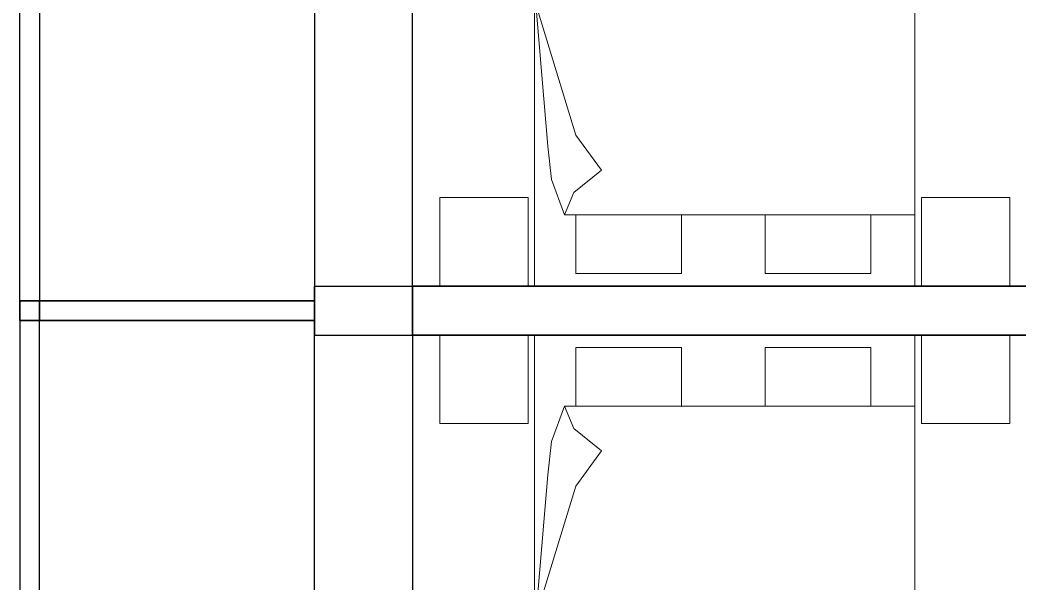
# Model space of a CAD drawing. Header units: millimetres. Extents: x 0 to 145404, y 0 to 194550.
# Drawn here: x 114075 to 118148, y 104736 to 107030 of the extents above; entities that cross this region are included whole.
import ezdxf

# ---------------------------------------------------------------- set-up
doc = ezdxf.new("R2010")
doc.units = ezdxf.units.MM
doc.layers.add('АР - мебель', color=7, linetype='Continuous', lineweight=9, true_color=0x787878)
for name, color, linetype, lineweight in [('АР - Монолит', 56, 'Continuous', 30), ('АР - Наружная стена', 144, 'Continuous', 30), ('АР - Перегородки 80', 32, 'Continuous', 30)]:
    doc.layers.add(name, color=color, linetype=linetype, lineweight=lineweight)

# ---------------------------------------------------------------- blocks, each defined once
blk = doc.blocks.new('КРТ37_1550х2200')
for points in [[(-1161.7, -360), (-1161.7, 0), (-801.7, 0)], [(-1161.7, -360), (-801.7, -360), (-801.7, 0)], [(775, 0), (-775, 0)], [(-775, -2200), (-775, 0)], [(775, -2200), (775, 0)], [(1161.7, -360), (1161.7, 0), (801.7, 0)], [(1161.7, -360), (801.7, -360), (801.7, 0)], [(-607.3, -290), (-607.3, -50.8), (-176.2, -50.8), (-176.2, -290)], [(595.7, -290), (595.7, -50.8), (164.6, -50.8), (164.6, -290)], [(-653.1, -290), (775, -290)], [(775, -2200), (-775, -2200)]]:
    blk.add_lwpolyline(points)
blk.add_lwpolyline([(-770.3, -1148.4), (-721, -569.7), (-705.9, -433.6), (-653.1, -290), (-615.3, -380.7), (-502, -471.4), (-607.7, -615)], close=True)
blk = doc.blocks.new('Квартира 1С 3800 тип 4')
at = {"layer": 'АР - Монолит'}
blk.add_lwpolyline([(0, 3800), (0, 4000), (-6750, 4000), (-6750, 3800)], close=True, dxfattribs=at)
at = {"layer": 'АР - Наружная стена'}
blk.add_lwpolyline([(-7150, 0), (-7150, 4000), (-6750, 4000), (-6750, 0)], close=True, dxfattribs=at)
at = {"layer": 'АР - Перегородки 80'}
for points in [[(-8350, 3860), (-8350, 3940), (-7150, 3940), (-7150, 3860)], [(-8270, 60), (-8270, 3940), (-8350, 3940), (-8350, 60)]]:
    blk.add_lwpolyline(points, close=True, dxfattribs=at)
at = {"layer": 'АР - мебель'}
blk.add_blockref('КРТ37_1550х2200', (-5477.2, 3800), dxfattribs=at)
blk = doc.blocks.new('Квартира 1С 3800 тип 4-1')
at = {"layer": 'АР - Монолит'}
blk.add_lwpolyline([(0, 200), (0, 0), (-6750, 0), (-6750, 200)], close=True, dxfattribs=at)
at = {"layer": 'АР - Наружная стена'}
blk.add_lwpolyline([(-7150, 4000), (-7150, 0), (-6750, 0), (-6750, 4000)], close=True, dxfattribs=at)
at = {"layer": 'АР - Перегородки 80'}
for points in [[(-8270, 3940), (-8270, 60), (-8350, 60), (-8350, 3940)], [(-8350, 140), (-8350, 60), (-7150, 60), (-7150, 140)]]:
    blk.add_lwpolyline(points, close=True, dxfattribs=at)
at = {"layer": 'АР - мебель', "xscale": -1, "rotation": 180}
blk.add_blockref('КРТ37_1550х2200', (-5477.2, 200), dxfattribs=at)
blk = doc.blocks.new('V_Section_2')
for name, p in [('Квартира 1С 3800 тип 4-1', (7150, -28300)), ('Квартира 1С 3800 тип 4', (7150, -32100))]:
    blk.add_blockref(name, p)

msp = doc.modelspace()

# ---------------------------------------------------------------- block references
msp.add_blockref('V_Section_2', (115275.5, 134046.1, 0))

doc.saveas('drawing.dxf')
